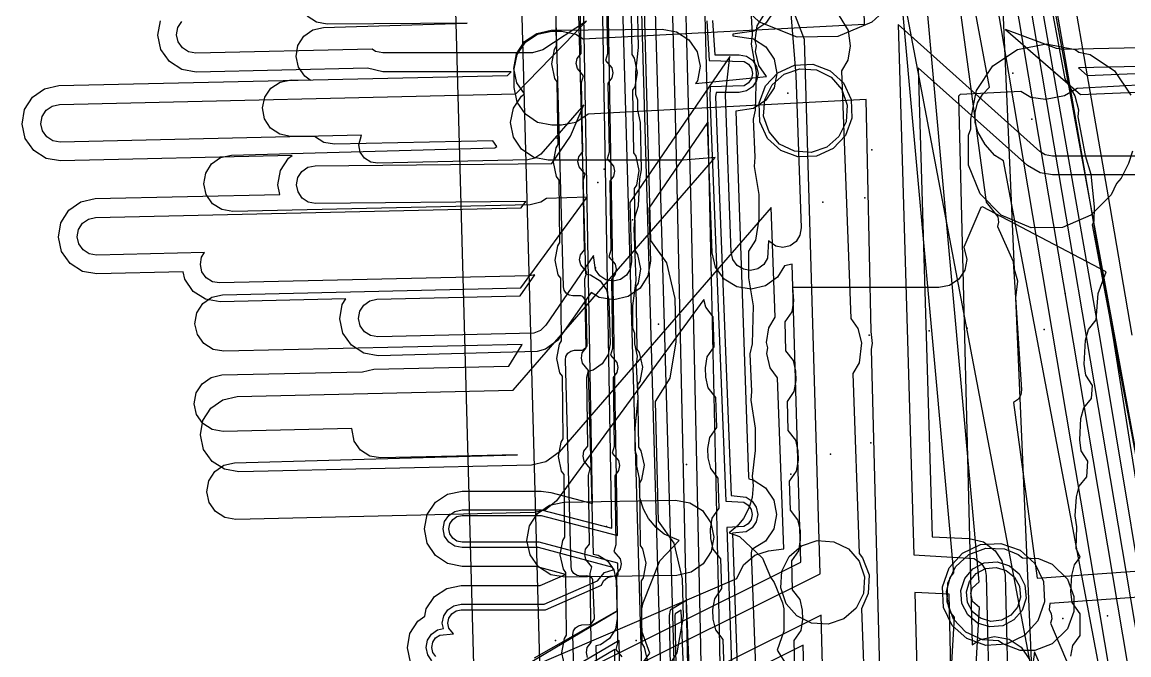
# Model space of a CAD drawing. Header units: metres. Extents: x 17722 to 17999, y 13535 to 15917.
# Drawn here: x 17754.3 to 17813.1, y 14458 to 14491.6 of the extents above; entities that cross this region are included whole.
import ezdxf

# ---------------------------------------------------------------- set-up
doc = ezdxf.new("R2010")
doc.units = ezdxf.units.M
for name, color, linetype in [('AI_GREENING_EXCLUSIONS', 1, 'Continuous'), ('AI_GREENING_LAWN', 82, 'Continuous'), ('AI_GREENING_REJECTED', 6, 'Continuous')]:
    doc.layers.add(name, color=color, linetype=linetype)

msp = doc.modelspace()

# ---------------------------------------------------------------- linework, layer by layer
at = {"layer": 'AI_GREENING_EXCLUSIONS'}
for points in [[(17823.406, 14511.5), (17807.084, 14502.424), (17809.668, 14488.611), (17810.197, 14487.714), (17810.404, 14486.961), (17810.359, 14486.599), (17810.759, 14484.544), (17811.048, 14483.557), (17811.23, 14481.821), (17811.21, 14481.041), (17811.127, 14480.854), (17818.65, 14440.992)], [(17823.406, 14511.5), (17807.084, 14502.424), (17809.668, 14488.611), (17810.197, 14487.714), (17810.404, 14486.961), (17810.359, 14486.599), (17810.759, 14484.544), (17811.048, 14483.557), (17811.23, 14481.821), (17811.21, 14481.041), (17811.127, 14480.854), (17818.65, 14440.992)], [(17788.877, 14434.482), (17786.713, 14509.933)], [(17787.877, 14434.453), (17785.736, 14509.119)], [(17816.673, 14435.776), (17805.406, 14502.684), (17805.214, 14503.458), (17804.928, 14504.146), (17804.547, 14504.778), (17803.865, 14505.538), (17803.02, 14506.177), (17802.244, 14506.56), (17801.48, 14506.786), (17789.223, 14509.398), (17789.287, 14500.249), (17789.337, 14500.009), (17789.294, 14499.387), (17789.401, 14497.946), (17789.737, 14485.293), (17789.832, 14481.089), (17789.832, 14481.089), (17789.832, 14481.089), (17790.341, 14458.506), (17790.521, 14446.913)], [(17815.607, 14436.109), (17804.426, 14502.48), (17804.033, 14503.694), (17803.742, 14504.176), (17803.209, 14504.783), (17802.506, 14505.319), (17801.859, 14505.631), (17790.233, 14508.16), (17790.288, 14500.254), (17790.337, 14500.019), (17790.296, 14499.402), (17790.334, 14498.867), (17790.401, 14497.973), (17790.736, 14485.316), (17790.831, 14481.112), (17790.831, 14481.112), (17790.831, 14481.112), (17791.341, 14458.525), (17791.521, 14446.932)], [(17806.632, 14505.959), (17819.362, 14436.391)], [(17783.551, 14503.209), (17784.234, 14478.251), (17784.502, 14478.205), (17784.998, 14477.893), (17785.336, 14477.416), (17785.466, 14476.845), (17785.529, 14474.546), (17785.43, 14473.969), (17785.119, 14473.474), (17784.641, 14473.135), (17784.376, 14473.075), (17784.641, 14463.362), (17784.894, 14463.318), (17785.389, 14463.007), (17785.728, 14462.529), (17785.858, 14461.958), (17785.912, 14459.959), (17785.814, 14459.382), (17785.502, 14458.887), (17785.025, 14458.549), (17784.774, 14458.492), (17785.149, 14444.814)], [(17787.05, 14503.305), (17787.686, 14480.036), (17788.532, 14478.843), (17788.965, 14476.941), (17789.027, 14474.642), (17788.699, 14472.718), (17787.92, 14471.481), (17788.094, 14465.127), (17788.924, 14463.956), (17789.356, 14462.054), (17789.411, 14460.055), (17789.083, 14458.132), (17788.319, 14456.918)], [(17811.707, 14437.201), (17799.182, 14503.276)], [(17782.15, 14444.731), (17780.593, 14501.628)], [(17814.249, 14442.742), (17806.415, 14484.252), (17805.957, 14484.538), (17805.437, 14485.12), (17805.056, 14485.801), (17804.916, 14486.303), (17804.912, 14486.825), (17805.043, 14487.332), (17805.299, 14487.785), (17805.682, 14488.166), (17803.108, 14501.924)], [(17814.249, 14442.742), (17806.415, 14484.252), (17805.957, 14484.538), (17805.437, 14485.12), (17805.056, 14485.801), (17804.916, 14486.303), (17804.912, 14486.825), (17805.043, 14487.332), (17805.299, 14487.785), (17805.682, 14488.166), (17803.108, 14501.924)], [(17800.162, 14445.621), (17799.41, 14474.254), (17799.461, 14474.552), (17799.387, 14475.189), (17799.134, 14487.518), (17784.371, 14486.745), (17783.714, 14486.299), (17782.949, 14486.147), (17782.449, 14486.147), (17781.684, 14486.299), (17781.035, 14486.733), (17780.601, 14487.382), (17780.449, 14488.147), (17780.449, 14489.147), (17780.601, 14489.912), (17781.035, 14490.561), (17781.684, 14490.995), (17782.449, 14491.147), (17782.949, 14491.147), (17783.714, 14490.995), (17784.101, 14490.736), (17799.036, 14491.519), (17798.81, 14500.731)], [(17808.859, 14500.34), (17812.055, 14481.837), (17812.055, 14481.831), (17813.233, 14475.009)], [(17774.939, 14457.627), (17774.77, 14458.389), (17774.904, 14459.158), (17775.323, 14459.816), (17775.701, 14460.082), (17775.778, 14460.471), (17776.212, 14461.12), (17776.861, 14461.553), (17777.626, 14461.705), (17781.83, 14461.705), (17783.164, 14462.297), (17781.605, 14462.715), (17777.673, 14462.715), (17776.908, 14462.867), (17776.259, 14463.301), (17775.825, 14463.95), (17775.673, 14464.715), (17775.825, 14465.48), (17776.259, 14466.129), (17776.908, 14466.563), (17777.673, 14466.715), (17781.869, 14466.715), (17782.387, 14466.647), (17784.594, 14466.055), (17784.002, 14499.965)], [(17776.078, 14457.712), (17775.854, 14458.031), (17775.769, 14458.412), (17775.837, 14458.796), (17776.046, 14459.126), (17776.365, 14459.35), (17776.683, 14459.42), (17776.626, 14459.705), (17776.702, 14460.088), (17776.919, 14460.412), (17777.243, 14460.629), (17777.626, 14460.705), (17782.042, 14460.705), (17784.865, 14461.958), (17785.234, 14462.387), (17785.705, 14462.533), (17785.678, 14462.658), (17781.737, 14463.715), (17777.673, 14463.715), (17777.291, 14463.791), (17776.966, 14464.008), (17776.749, 14464.332), (17776.673, 14464.715), (17776.749, 14465.098), (17776.966, 14465.422), (17777.291, 14465.639), (17777.673, 14465.715), (17781.869, 14465.715), (17785.617, 14464.745), (17785.002, 14499.983)], [(17776.286, 14457.929), (17776.129, 14458.152), (17776.069, 14458.419), (17776.116, 14458.688), (17776.263, 14458.918), (17776.487, 14459.075), (17777.228, 14459.146), (17776.979, 14459.438), (17776.926, 14459.705), (17776.979, 14459.973), (17777.131, 14460.2), (17777.358, 14460.352), (17777.626, 14460.405), (17782.106, 14460.405), (17785.081, 14461.725), (17785.185, 14461.946), (17785.388, 14462.129), (17785.961, 14462.268), (17785.95, 14462.896), (17781.777, 14464.015), (17777.673, 14464.015), (17777.405, 14464.068), (17777.178, 14464.22), (17777.027, 14464.447), (17776.973, 14464.715), (17777.027, 14464.983), (17777.178, 14465.21), (17777.405, 14465.362), (17777.673, 14465.415), (17781.869, 14465.415), (17785.924, 14464.352), (17785.302, 14499.988)], [(17807.874, 14500.17), (17811.07, 14481.667), (17811.069, 14481.661), (17812.247, 14474.839), (17813.544, 14466.573)], [(17803.804, 14437.571), (17805.142, 14460.539), (17804.766, 14460.863), (17804.686, 14461.303), (17804.755, 14461.567), (17805.121, 14461.903), (17801.799, 14498.649)], [(17814.574, 14497.604), (17808.67, 14497.604), (17803.656, 14498.685), (17803.268, 14498.552), (17805.505, 14482.057), (17806.12, 14481.281), (17806.157, 14481.01), (17806.095, 14480.774), (17806.939, 14478.918), (17807.378, 14472.106), (17807.342, 14471.835), (17807.206, 14471.599), (17806.947, 14471.422), (17808.212, 14462.1), (17825.964, 14463.364)], [(17778.651, 14444.636), (17777.19, 14498.034)], [(17802.541, 14438.242), (17803.81, 14460.018), (17803.615, 14460.259), (17803.496, 14460.606), (17803.388, 14461.378), (17803.585, 14462.134), (17803.772, 14462.381), (17800.547, 14498.062)], [(17808.244, 14449.922), (17807.066, 14476.991), (17807.177, 14477.871), (17807.001, 14478.49), (17806.171, 14497.548)], [(17783.142, 14457.358), (17782.976, 14458.121), (17783.115, 14458.889), (17783.225, 14459.06), (17783.18, 14462.387), (17783.052, 14462.572), (17782.887, 14463.335), (17783.026, 14464.103), (17783.136, 14464.273), (17783.091, 14467.601), (17782.962, 14467.786), (17782.797, 14468.549), (17782.936, 14469.317), (17783.046, 14469.487), (17783.001, 14472.815), (17782.873, 14473), (17782.707, 14473.762), (17782.847, 14474.53), (17782.956, 14474.701), (17782.912, 14478.029), (17782.783, 14478.214), (17782.618, 14478.976), (17782.757, 14479.744), (17782.867, 14479.915), (17782.822, 14483.242), (17782.694, 14483.427), (17782.528, 14484.19), (17782.667, 14484.958), (17782.777, 14485.129), (17782.732, 14488.456), (17782.604, 14488.641), (17782.439, 14489.404), (17782.578, 14490.172), (17782.688, 14490.342), (17782.643, 14493.67)], [(17784.334, 14457.876), (17784.276, 14458.143), (17784.325, 14458.412), (17784.532, 14458.683), (17784.469, 14462.347), (17784.572, 14462.7), (17784.244, 14463.09), (17784.186, 14463.357), (17784.235, 14463.626), (17784.442, 14463.897), (17784.379, 14467.561), (17784.482, 14467.914), (17784.155, 14468.304), (17784.097, 14468.571), (17784.146, 14468.84), (17784.353, 14469.111), (17784.29, 14472.775), (17784.393, 14473.127), (17784.065, 14473.518), (17784.007, 14473.785), (17784.056, 14474.054), (17784.263, 14474.324), (17784.2, 14477.988), (17784.303, 14478.341), (17783.976, 14478.732), (17783.918, 14478.999), (17783.966, 14479.267), (17784.173, 14479.538), (17784.11, 14483.202), (17784.213, 14483.555), (17783.886, 14483.946), (17783.828, 14484.212), (17783.877, 14484.481), (17784.084, 14484.752), (17784.021, 14488.416), (17784.124, 14488.769), (17783.796, 14489.159), (17783.739, 14489.426), (17783.787, 14489.695), (17783.994, 14489.966), (17783.931, 14493.63)], [(17785.332, 14493.604), (17785.395, 14489.94), (17785.292, 14489.587), (17785.619, 14489.196), (17785.677, 14488.929), (17785.629, 14488.661), (17785.422, 14488.39), (17785.485, 14484.726), (17785.382, 14484.373), (17785.709, 14483.983), (17785.767, 14483.716), (17785.718, 14483.447), (17785.511, 14483.176), (17785.574, 14479.512), (17785.471, 14479.159), (17785.799, 14478.769), (17785.856, 14478.502), (17785.808, 14478.233), (17785.601, 14477.962), (17785.664, 14474.298), (17785.561, 14473.945), (17785.888, 14473.555), (17785.946, 14473.288), (17785.897, 14473.019), (17785.69, 14472.749), (17785.753, 14469.085), (17785.65, 14468.732), (17785.978, 14468.341), (17786.036, 14468.074), (17785.987, 14467.805), (17785.78, 14467.535), (17785.843, 14463.871), (17785.74, 14463.518), (17786.067, 14463.127), (17786.125, 14462.86), (17786.077, 14462.592), (17785.869, 14462.321), (17785.932, 14458.657), (17785.83, 14458.304), (17786.157, 14457.914)], [(17786.639, 14493.227), (17786.683, 14489.9), (17786.812, 14489.714), (17786.977, 14488.952), (17786.838, 14488.184), (17786.728, 14488.013), (17786.773, 14484.686), (17786.901, 14484.501), (17787.067, 14483.738), (17786.928, 14482.97), (17786.818, 14482.799), (17786.863, 14479.472), (17786.991, 14479.287), (17787.156, 14478.524), (17787.017, 14477.756), (17786.907, 14477.586), (17786.952, 14474.258), (17787.081, 14474.073), (17787.246, 14473.31), (17787.107, 14472.543), (17786.997, 14472.372), (17787.042, 14469.044), (17787.17, 14468.859), (17787.335, 14468.097), (17787.196, 14467.329), (17787.087, 14467.158), (17787.131, 14463.831), (17787.26, 14463.645), (17787.425, 14462.883), (17787.286, 14462.115), (17787.176, 14461.944), (17787.221, 14458.617), (17787.349, 14458.432), (17787.515, 14457.669)], [(17781.283, 14454.658), (17796.685, 14462.327), (17795.845, 14490.705), (17795.079, 14492.731), (17795.397, 14488.813), (17795.676, 14480.698), (17795.614, 14480.313), (17795.408, 14479.982), (17795.091, 14479.754), (17794.711, 14479.665), (17794.326, 14479.728), (17793.936, 14480.014), (17793.893, 14479.089), (17793.689, 14478.757), (17793.372, 14478.529), (17792.992, 14478.439), (17792.607, 14478.501), (17792.275, 14478.706), (17792.047, 14479.022), (17791.957, 14479.402), (17791.655, 14487.774), (17791.884, 14489.795), (17786.586, 14482.051), (17786.67, 14478.899), (17786.604, 14478.514), (17786.396, 14478.184), (17786.078, 14477.959), (17785.697, 14477.873), (17785.312, 14477.938), (17784.982, 14478.146), (17784.757, 14478.465), (17784.66, 14479.237), (17782.123, 14475.53), (17781.845, 14475.257), (17781.482, 14475.112), (17773.204, 14474.909), (17772.819, 14474.977), (17772.49, 14475.186), (17772.266, 14475.505), (17772.181, 14475.886), (17772.248, 14476.271), (17772.458, 14476.6), (17772.777, 14476.824), (17773.158, 14476.909), (17780.763, 14477.083), (17781.537, 14478.214), (17781.251, 14478.15), (17764.807, 14477.775), (17764.422, 14477.842), (17764.093, 14478.051), (17763.869, 14478.371), (17763.784, 14478.752), (17763.851, 14479.136), (17764.008, 14479.383), (17758.271, 14479.252), (17757.886, 14479.319), (17757.557, 14479.528), (17757.333, 14479.848), (17757.248, 14480.229), (17757.315, 14480.613), (17757.525, 14480.942), (17757.844, 14481.166), (17758.225, 14481.251), (17780.819, 14481.767), (17781.052, 14482.106), (17769.897, 14481.999), (17769.514, 14482.071), (17769.188, 14482.285), (17768.968, 14482.607), (17768.888, 14482.989), (17768.96, 14483.372), (17769.174, 14483.699), (17769.496, 14483.919), (17769.878, 14483.998), (17782.438, 14484.119), (17783.435, 14485.568), (17784.141, 14487.226), (17781.859, 14484.618), (17781.539, 14484.394), (17781.159, 14484.309), (17773.211, 14484.128), (17772.827, 14484.195), (17772.498, 14484.405), (17772.274, 14484.724), (17772.189, 14485.105), (17772.341, 14485.622), (17756.344, 14485.257), (17755.96, 14485.324), (17755.63, 14485.533), (17755.406, 14485.853), (17755.321, 14486.234), (17755.389, 14486.618), (17755.598, 14486.947), (17755.917, 14487.171), (17756.298, 14487.256), (17780.527, 14487.81), (17784.28, 14491.683), (17781.971, 14490.159), (17781.42, 14489.994), (17773.471, 14489.994), (17773.088, 14490.07), (17772.907, 14490.191), (17763.545, 14489.977), (17763.161, 14490.045), (17762.832, 14490.254), (17762.608, 14490.574), (17762.523, 14490.954), (17762.59, 14491.339), (17762.799, 14491.668)], [(17787.277, 14457.594), (17787.637, 14458.117), (17787.221, 14459.278), (17787.221, 14460.466), (17787.286, 14460.788), (17788.166, 14463.011), (17789.197, 14464.096), (17788.4, 14464.44), (17787.977, 14464.781), (17787.576, 14465.259), (17787.305, 14465.753), (17787.112, 14466.37), (17787.099, 14467.395), (17786.956, 14468.046), (17786.956, 14468.585), (17786.858, 14468.87), (17786.858, 14470.058), (17787.025, 14471.644), (17786.944, 14473.426), (17786.986, 14473.894), (17786.844, 14474.545), (17786.844, 14475.084), (17786.746, 14475.369), (17786.746, 14476.557), (17786.912, 14477.908), (17786.818, 14480.675), (17786.873, 14481.306), (17787.049, 14481.864), (17787.105, 14483.298), (17787.201, 14483.787), (17787.148, 14486.3), (17787.001, 14486.96), (17787.001, 14487.487), (17786.897, 14487.784), (17786.897, 14488.972), (17787.049, 14490.286), (17786.997, 14492.799)], [(17792.975, 14492.969), (17793.068, 14490.948), (17793.028, 14490.464), (17793.279, 14488.972), (17793.232, 14486.96), (17793.127, 14486.47), (17793.22, 14484.45), (17793.18, 14483.966), (17793.43, 14482.474), (17793.436, 14481.17), (17793.245, 14480.042), (17792.879, 14479.455), (17792.887, 14478.04), (17793.127, 14476.557), (17793.075, 14474.545), (17792.96, 14474.018), (17793.044, 14472.016), (17792.999, 14471.541), (17793.24, 14470.058), (17793.24, 14468.87), (17793.073, 14467.519), (17793.131, 14467.017), (17793.073, 14466.371), (17792.918, 14465.846), (17792.608, 14465.259), (17792.279, 14464.854), (17791.856, 14464.507), (17792.401, 14464.315), (17793.625, 14463.157), (17794.053, 14462.145), (17794.241, 14461.871), (17794.694, 14460.788), (17794.759, 14460.466), (17794.759, 14459.278), (17794.408, 14458.272), (17794.922, 14457.452)], [(17800.207, 14492.342), (17799.436, 14491.623), (17797.63, 14490.868), (17795.457, 14490.829), (17793.457, 14491.623), (17791.947, 14493.081)], [(17794.24, 14492.221), (17793.807, 14491.573), (17793.158, 14491.139), (17792.049, 14490.987), (17792.053, 14490.895), (17793.153, 14490.743), (17793.802, 14490.31), (17794.235, 14489.661), (17794.387, 14488.895), (17794.235, 14488.13), (17793.802, 14487.481), (17793.153, 14487.048), (17792.202, 14486.895), (17792.876, 14467.479), (17792.901, 14467.372), (17793.137, 14467.325), (17793.786, 14466.891), (17794.22, 14466.242), (17794.372, 14465.477), (17794.22, 14464.711), (17793.786, 14464.063), (17793.055, 14463.613), (17793.027, 14463.435), (17793.482, 14451.313)], [(17781.041, 14455.655), (17795.667, 14462.938), (17795.198, 14478.772), (17794.791, 14478.676), (17794.421, 14478.076), (17793.788, 14477.619), (17793.029, 14477.44), (17792.258, 14477.564), (17791.594, 14477.974), (17791.137, 14478.607), (17790.958, 14479.366), (17790.707, 14486.303), (17787.594, 14481.754), (17787.67, 14478.926), (17787.538, 14478.156), (17787.122, 14477.496), (17786.485, 14477.046), (17785.724, 14476.873), (17784.955, 14477.005), (17784.528, 14477.273), (17782.744, 14474.713), (17782.106, 14474.265), (17781.667, 14474.129), (17773.226, 14473.91), (17772.458, 14474.044), (17771.799, 14474.463), (17771.351, 14475.102), (17771.181, 14475.863), (17771.316, 14476.632), (17771.504, 14476.927), (17764.829, 14476.775), (17764.061, 14476.91), (17763.402, 14477.328), (17762.954, 14477.967), (17762.867, 14478.356), (17758.293, 14478.252), (17757.525, 14478.387), (17756.866, 14478.805), (17756.418, 14479.444), (17756.248, 14480.206), (17756.383, 14480.974), (17756.802, 14481.633), (17757.44, 14482.081), (17758.202, 14482.251), (17767.993, 14482.475), (17767.888, 14482.979), (17768.033, 14483.746), (17768.46, 14484.399), (17768.664, 14484.538), (17756.367, 14484.257), (17755.598, 14484.392), (17754.94, 14484.81), (17754.491, 14485.449), (17754.322, 14486.211), (17754.456, 14486.979), (17754.875, 14487.638), (17755.514, 14488.086), (17756.276, 14488.256), (17780.095, 14488.8), (17780.282, 14488.994), (17773.471, 14488.994), (17772.647, 14489.185), (17763.568, 14488.978), (17762.8, 14489.112), (17762.141, 14489.531), (17761.693, 14490.17), (17761.523, 14490.932), (17761.658, 14491.7)], [(17791.59, 14457.257), (17791.541, 14458.838), (17791.139, 14459.353), (17791.007, 14459.923), (17790.992, 14460.423), (17791.088, 14461), (17791.458, 14461.539), (17791.409, 14463.12), (17791.007, 14463.635), (17790.875, 14464.206), (17790.86, 14464.705), (17790.956, 14465.283), (17791.326, 14465.821), (17791.277, 14467.403), (17790.875, 14467.918), (17790.743, 14468.488), (17790.728, 14468.988), (17790.824, 14469.565), (17791.194, 14470.104), (17791.145, 14471.685), (17790.743, 14472.2), (17790.611, 14472.77), (17790.596, 14473.27), (17790.692, 14473.847), (17791.061, 14474.386), (17791.013, 14475.967), (17790.611, 14476.482), (17790.515, 14476.896), (17782.69, 14466.193), (17782.084, 14465.706), (17781.513, 14465.579), (17765.664, 14465.217), (17765.087, 14465.318), (17764.593, 14465.632), (17764.257, 14466.111), (17764.13, 14466.682), (17764.231, 14467.259), (17764.545, 14467.753), (17765.024, 14468.089), (17765.595, 14468.216), (17780.615, 14468.644), (17773.347, 14468.478), (17772.771, 14468.579), (17772.277, 14468.893), (17771.941, 14469.372), (17771.831, 14470.045), (17764.991, 14469.888), (17764.414, 14469.989), (17763.92, 14470.303), (17763.584, 14470.782), (17763.457, 14471.354), (17763.558, 14471.93), (17763.872, 14472.424), (17764.351, 14472.76), (17764.922, 14472.888), (17772.398, 14473.058), (17772.985, 14473.197), (17780.163, 14473.361), (17780.861, 14474.507), (17765.03, 14474.146), (17764.454, 14474.247), (17763.96, 14474.561), (17763.624, 14475.04), (17763.497, 14475.611), (17763.598, 14476.188), (17763.912, 14476.682), (17764.391, 14477.018), (17764.962, 14477.145), (17780.803, 14477.507), (17784.316, 14482.326), (17782.163, 14482.256), (17781.864, 14482.058), (17781.293, 14481.931), (17765.499, 14481.57), (17764.923, 14481.671), (17764.429, 14481.985), (17764.093, 14482.464), (17763.966, 14483.035), (17764.067, 14483.612), (17764.381, 14484.106), (17764.86, 14484.442), (17765.431, 14484.569), (17779.408, 14484.944), (17779.527, 14485.03), (17779.31, 14485.33), (17770.905, 14485.138), (17770.329, 14485.239), (17769.847, 14485.545), (17768.57, 14485.556), (17767.997, 14485.675), (17767.513, 14486.004), (17767.192, 14486.493), (17767.082, 14487.068), (17767.201, 14487.641), (17767.531, 14488.125), (17768.02, 14488.446), (17768.595, 14488.555), (17769.608, 14488.547), (17769.331, 14488.76), (17768.992, 14489.237), (17768.861, 14489.807), (17768.959, 14490.384), (17769.269, 14490.88), (17769.746, 14491.219), (17770.317, 14491.35), (17777.951, 14491.572), (17770.516, 14491.512), (17769.941, 14491.621), (17769.452, 14491.943)], [(17781.277, 14457.353), (17792.257, 14462.083), (17792.614, 14462.802), (17793.209, 14463.308), (17793.951, 14463.548), (17794.752, 14463.646), (17794.42, 14472.739), (17794.034, 14473.273), (17793.852, 14474.031), (17793.9, 14474.334), (17793.833, 14474.612), (17793.954, 14475.383), (17794.303, 14475.955), (17794.09, 14481.781), (17782.83, 14468.789), (17782.126, 14468.269), (17781.364, 14468.1), (17765.831, 14467.745), (17765.062, 14467.879), (17764.404, 14468.298), (17763.956, 14468.937), (17763.956, 14468.937), (17763.786, 14469.699), (17763.921, 14470.467), (17764.339, 14471.126), (17764.978, 14471.574), (17765.74, 14471.744), (17780.387, 14472.078), (17791.106, 14484.444), (17789.42, 14484.288), (17782.248, 14484.288), (17781.483, 14484.44), (17780.834, 14484.874), (17780.401, 14485.523), (17780.248, 14486.288), (17780.401, 14487.053), (17780.834, 14487.702), (17780.996, 14487.81), (17780.587, 14488.406), (17780.426, 14489.17), (17780.57, 14489.937), (17780.996, 14490.59), (17781.64, 14491.031), (17782.404, 14491.192), (17788.292, 14491.259), (17789.059, 14491.116), (17789.712, 14490.69), (17790.153, 14490.046), (17790.314, 14489.282), (17790.171, 14488.515), (17790.071, 14488.362), (17793.828, 14488.732), (17793.436, 14489.317), (17793.251, 14490.075), (17793.297, 14490.377), (17793.229, 14490.655), (17793.346, 14491.427), (17793.693, 14492.001)], [(17790.672, 14491.694), (17790.8, 14489.595), (17792.655, 14489.542), (17792.882, 14489.39), (17793.034, 14489.163), (17793.087, 14488.895), (17793.034, 14488.627), (17792.882, 14488.4), (17792.655, 14488.249), (17790.852, 14488.195), (17790.823, 14487.65), (17791.673, 14466.177), (17792.64, 14466.124), (17792.867, 14465.972), (17793.019, 14465.745), (17793.072, 14465.477), (17793.019, 14465.209), (17792.867, 14464.982), (17792.64, 14464.83), (17791.725, 14464.777), (17792.183, 14451.258)], [(17790.972, 14491.705), (17791.089, 14489.895), (17792.387, 14489.895), (17792.77, 14489.819), (17793.095, 14489.602), (17793.311, 14489.278), (17793.387, 14488.895), (17793.311, 14488.513), (17793.095, 14488.188), (17792.77, 14487.971), (17792.387, 14487.895), (17791.16, 14487.895), (17791.123, 14487.661), (17791.962, 14466.477), (17792.755, 14466.401), (17793.079, 14466.184), (17793.296, 14465.86), (17793.372, 14465.477), (17793.296, 14465.094), (17793.079, 14464.77), (17792.755, 14464.553), (17792.037, 14464.477), (17792.483, 14451.271)], [(17797.698, 14491.953), (17798.178, 14491.18), (17798.28, 14490.368), (17798.16, 14489.599), (17797.819, 14489.038), (17798.308, 14475.888), (17798.691, 14475.357), (17798.872, 14474.598), (17798.759, 14473.532), (17798.415, 14472.972), (17798.764, 14463.408), (17798.938, 14463.183), (17799.279, 14462.266), (17799.24, 14461.28), (17798.874, 14460.463), (17799.078, 14455.148)], [(17817.097, 14484.508), (17809.02, 14484.508), (17808.637, 14484.584), (17808.353, 14484.763), (17800.824, 14491.505), (17801.658, 14463.34), (17804.864, 14463.14), (17805.243, 14462.881), (17805.444, 14462.546), (17805.503, 14462.23), (17805.692, 14454.198), (17805.625, 14453.814), (17805.416, 14453.485), (17805.097, 14453.26), (17804.716, 14453.175), (17804.331, 14453.242), (17804.002, 14453.451), (17803.778, 14453.77), (17803.693, 14454.151), (17803.526, 14461.251), (17801.713, 14461.335), (17802.014, 14449.782), (17813.197, 14446.108)], [(17817.668, 14490.358), (17809.593, 14490.174), (17809.224, 14490.235), (17806.529, 14491.231), (17810.498, 14487.775), (17818.127, 14488.101)], [(17813.264, 14484.777), (17813.052, 14484.122), (17812.659, 14483.332), (17812.41, 14483.065), (17812.138, 14482.452), (17811.058, 14481.372), (17809.549, 14480.725), (17807.888, 14480.709), (17806.302, 14481.372), (17805.179, 14482.516), (17804.559, 14484.038), (17804.559, 14485.622), (17804.683, 14485.958), (17804.683, 14486.471), (17804.987, 14488.002), (17805.855, 14489.299), (17807.152, 14490.167), (17807.152, 14490.167), (17808.683, 14490.471), (17810.214, 14490.167), (17810.413, 14490.033), (17811.016, 14489.914), (17812.313, 14489.046), (17813.181, 14487.749)], [(17817.097, 14483.508), (17809.02, 14483.508), (17808.357, 14483.621), (17807.685, 14484.018), (17801.892, 14489.206), (17802.63, 14464.296), (17804.596, 14464.205), (17805.354, 14464.017), (17805.982, 14463.554), (17806.333, 14463.016), (17806.503, 14462.254), (17806.692, 14454.222), (17806.558, 14453.453), (17806.139, 14452.794), (17805.501, 14452.346), (17804.739, 14452.175), (17803.971, 14452.31), (17803.312, 14452.728), (17802.924, 14453.28), (17802.996, 14450.512), (17813.64, 14447.01)], [(17817.691, 14489.359), (17810.394, 14489.192), (17810.854, 14488.791), (17818.084, 14489.1)], [(17814.187, 14488.307), (17810.326, 14488.105), (17809.661, 14487.707), (17808.647, 14487.516), (17807.875, 14487.628), (17807.337, 14487.948), (17804.114, 14487.779), (17804.031, 14487.69), (17804.747, 14458.551), (17805.181, 14458.845), (17805.946, 14459.001), (17806.712, 14458.853), (17807.363, 14458.423), (17807.8, 14457.776)], [(17809.988, 14457.95), (17810.102, 14458.524), (17810.488, 14459.051), (17810.488, 14460.206), (17810.065, 14460.808), (17809.985, 14461.388), (17810.036, 14462.241), (17810.184, 14462.807), (17810.485, 14463.205), (17810.277, 14463.669), (17810.312, 14464.818), (17810.224, 14465.412), (17810.284, 14466.407), (17810.432, 14466.973), (17810.848, 14467.476), (17810.898, 14468.307), (17810.544, 14468.856), (17810.464, 14469.436), (17810.531, 14470.573), (17810.68, 14471.139), (17811.096, 14471.642), (17811.137, 14472.331), (17810.783, 14472.88), (17810.703, 14473.46), (17810.779, 14474.739), (17810.928, 14475.305), (17811.344, 14475.808), (17811.438, 14477.207), (17811.869, 14478.357), (17805.297, 14481.816), (17805.214, 14481.786), (17804.313, 14479.678), (17804.478, 14479.027), (17804.364, 14478.453), (17804.039, 14477.967), (17803.552, 14477.642), (17802.978, 14477.527), (17795.214, 14477.527), (17795.275, 14476.821), (17795.177, 14476.244), (17794.806, 14475.706), (17794.849, 14474.176), (17795.249, 14473.66), (17795.38, 14473.09), (17795.394, 14472.59), (17795.296, 14472.013), (17794.925, 14471.475), (17794.968, 14469.945), (17795.368, 14469.429), (17795.498, 14468.858), (17795.512, 14468.359), (17795.414, 14467.782), (17795.043, 14467.244), (17795.086, 14465.714), (17795.487, 14465.198), (17795.617, 14464.627), (17795.631, 14464.127), (17795.533, 14463.55), (17795.162, 14463.013), (17795.205, 14461.483), (17795.605, 14460.966), (17795.735, 14460.396), (17795.749, 14459.896), (17795.651, 14459.319), (17795.28, 14458.781), (17795.323, 14457.251)], [(17826.047, 14461.966), (17808.873, 14460.744), (17808.836, 14460.428), (17808.956, 14460.205), (17808.984, 14459.933), (17808.913, 14459.699), (17809.949, 14457.241)], [(17790.218, 14445.094), (17789.594, 14460.901), (17788.722, 14460.386), (17788.677, 14460.109), (17788.976, 14445.005)], [(17781.074, 14457.498), (17785.861, 14460.323), (17781.495, 14457.848)], [(17789.918, 14445.081), (17789.313, 14460.387), (17788.992, 14460.197), (17788.977, 14460.114), (17789.276, 14445.009)], [(17797.126, 14445.446), (17796.743, 14460.122), (17781.919, 14452.742)], [(17786.204, 14448.379), (17786.022, 14458.792), (17781.629, 14456.199)], [(17785.9, 14448.558), (17785.779, 14458.3), (17781.677, 14455.887)], [(17796.153, 14445.304), (17795.784, 14458.527), (17782.416, 14451.871)], [(17808.553, 14457.067), (17808.056, 14458.184), (17805.25, 14437.431)]]:
    msp.add_lwpolyline(points, dxfattribs=at)
for points in [[(17797.217, 14489.046), (17797.916, 14488.399), (17798.325, 14487.517), (17798.364, 14486.531), (17798.023, 14485.614), (17797.376, 14484.915), (17796.494, 14484.506), (17795.508, 14484.467), (17794.591, 14484.808), (17793.892, 14485.455), (17793.483, 14486.337), (17793.444, 14487.323), (17793.785, 14488.24), (17794.432, 14488.939), (17795.314, 14489.348), (17796.3, 14489.387), (17797.217, 14489.046)], [(17797.273, 14488.701), (17797.839, 14488.057), (17798.124, 14487.224), (17798.065, 14486.338), (17797.678, 14485.558), (17797.034, 14484.992), (17796.201, 14484.707), (17795.315, 14484.766), (17794.535, 14485.153), (17793.969, 14485.797), (17793.684, 14486.63), (17793.743, 14487.516), (17794.13, 14488.296), (17794.774, 14488.862), (17795.607, 14489.147), (17796.493, 14489.088), (17797.273, 14488.701)], [(17789.006, 14466.243), (17789.774, 14466.104), (17790.431, 14465.682), (17790.876, 14465.041), (17791.041, 14464.279), (17790.903, 14463.511), (17790.481, 14462.854), (17789.84, 14462.409), (17789.077, 14462.244), (17783.155, 14462.139), (17782.387, 14462.278), (17781.73, 14462.7), (17781.285, 14463.341), (17781.12, 14464.103), (17781.258, 14464.871), (17781.68, 14465.528), (17782.322, 14465.973), (17783.084, 14466.138), (17789.006, 14466.243)], [(17798.187, 14463.644), (17798.753, 14463.001), (17799.039, 14462.167), (17798.98, 14461.281), (17798.593, 14460.501), (17797.949, 14459.935), (17797.115, 14459.65), (17796.23, 14459.709), (17795.45, 14460.096), (17794.884, 14460.74), (17794.598, 14461.573), (17794.657, 14462.459), (17795.044, 14463.239), (17795.688, 14463.805), (17796.522, 14464.09), (17797.407, 14464.032), (17798.187, 14463.644)], [(17806.28, 14463.943), (17807.294, 14463.582), (17808.073, 14462.881), (17808.536, 14461.921), (17808.594, 14460.837), (17808.233, 14459.823), (17807.532, 14459.044), (17806.572, 14458.581), (17805.488, 14458.523), (17804.474, 14458.884), (17803.695, 14459.585), (17803.232, 14460.545), (17803.174, 14461.629), (17803.535, 14462.643), (17804.236, 14463.422), (17805.196, 14463.885), (17806.28, 14463.943)], [(17805.488, 14463.693), (17806.474, 14463.654), (17807.197, 14463.352), (17807.419, 14463.181), (17808.283, 14463.142), (17809.005, 14462.84), (17809.811, 14462.033), (17810.153, 14461.116), (17810.153, 14460.325), (17809.811, 14459.408), (17809.005, 14458.602), (17808.088, 14458.26), (17807.296, 14458.26), (17806.38, 14458.602), (17806.157, 14458.773), (17805.294, 14458.812), (17804.412, 14459.221), (17803.765, 14459.92), (17803.424, 14460.837), (17803.463, 14461.823), (17803.872, 14462.705), (17804.571, 14463.352), (17805.488, 14463.693)], [(17806.735, 14462.753), (17807.243, 14462.322), (17807.555, 14461.723), (17807.614, 14461.035), (17807.404, 14460.382), (17806.973, 14459.874), (17806.374, 14459.562), (17805.686, 14459.503), (17805.033, 14459.713), (17804.525, 14460.144), (17804.213, 14460.743), (17804.154, 14461.431), (17804.364, 14462.084), (17804.795, 14462.592), (17805.394, 14462.904), (17806.082, 14462.963), (17806.735, 14462.753)], [(17806.023, 14462.669), (17806.567, 14462.504), (17806.995, 14462.155), (17807.261, 14461.663), (17807.32, 14461.094), (17807.155, 14460.55), (17806.806, 14460.122), (17806.314, 14459.856), (17805.745, 14459.797), (17805.201, 14459.962), (17804.773, 14460.311), (17804.507, 14460.803), (17804.448, 14461.372), (17804.613, 14461.916), (17804.962, 14462.344), (17805.454, 14462.61), (17806.023, 14462.669)]]:
    msp.add_lwpolyline(points, close=True, dxfattribs=at)
at = {"layer": 'AI_GREENING_LAWN'}
for points in [[(17787.408, 14510.11), (17789.574, 14434.838)], [(17818.111, 14435.268), (17811.558, 14474.718), (17806.428, 14504.082)], [(17783.948, 14444.833), (17783.557, 14459.101), (17783.59, 14459.292), (17783.692, 14459.456), (17783.849, 14459.569), (17784.037, 14459.614), (17784.45, 14459.631), (17784.501, 14459.645), (17784.541, 14459.681), (17784.689, 14459.893), (17784.706, 14459.928), (17784.711, 14459.967), (17784.621, 14462.005), (17784.606, 14462.059), (17784.568, 14462.098), (17784.442, 14462.177), (17784.306, 14462.215), (17783.972, 14462.206), (17783.78, 14462.239), (17783.615, 14462.343), (17783.502, 14462.502), (17783.459, 14462.692), (17783.158, 14473.684), (17783.191, 14473.875), (17783.294, 14474.04), (17783.452, 14474.153), (17783.642, 14474.197), (17784.053, 14474.211), (17784.093, 14474.219), (17784.128, 14474.24), (17784.268, 14474.362), (17784.298, 14474.403), (17784.309, 14474.453), (17784.267, 14476.772), (17784.26, 14476.81), (17784.241, 14476.844), (17784.081, 14477.048), (17784.04, 14477.081), (17783.988, 14477.092), (17783.559, 14477.086), (17783.368, 14477.121), (17783.206, 14477.225), (17783.095, 14477.384), (17783.052, 14477.573), (17782.346, 14503.182)], [(17806.095, 14502.808), (17817.42, 14435.757)], [(17790.16, 14435.212), (17789.037, 14485.277), (17788.701, 14497.916)]]:
    msp.add_lwpolyline(points, dxfattribs=at)
at = {"layer": 'AI_GREENING_REJECTED'}
for p in [(17806.91, 14488.92), (17794.97, 14487.85), (17807.93, 14486.47), (17782.73, 14485.46), (17799.42, 14484.85), (17785.21, 14483.82), (17784.88, 14483.11), (17796.83, 14482.06), (17799.05, 14482.29), (17786.72, 14481.13), (17784.75, 14478.58), (17809.69, 14477.22), (17788.1, 14475.58), (17799.29, 14475), (17802.47, 14475.23), (17804.49, 14475.38), (17808.57, 14475.3), (17810.41, 14472.89), (17799.37, 14469.29), (17797.23, 14468.68), (17789.59, 14468.14), (17795.12, 14467.62), (17785.34, 14464.83), (17809.56, 14459.95), (17811.93, 14460.09), (17782.64, 14458.79), (17786.92, 14458.78)]:
    msp.add_point(p, dxfattribs=at)

doc.saveas('drawing.dxf')
